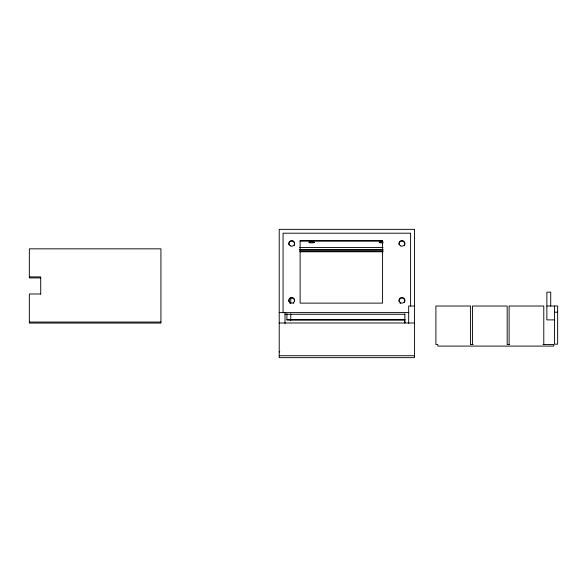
<?xml version="1.0" encoding="UTF-8"?>
<svg xmlns="http://www.w3.org/2000/svg" width="587" height="587" viewBox="0 0 587 587"><rect width="100%" height="100%" fill="white"/><g stroke="black" fill="none" stroke-linecap="round" stroke-linejoin="round"><path stroke-width="0.88" d="M404.832 322.769L404.847 313.884M300.118 241.184L382.57 241.184M299.649 247.531L383.017 247.531M299.737 249.431L383.04 249.431M299.737 249.901L383.04 249.901M299.913 250.972L383.084 250.972M299.913 251.772L383.084 251.772M29.35 276.903L40.716 276.903L40.716 294.087M40.716 277.908L29.35 277.908L29.35 248.829L160.926 248.829L160.926 323.063L29.35 323.063L29.35 293.984L40.716 293.984M414.451 306.018L408.677 306.018L408.677 323.305M546.864 306.018L557.65 306.018L557.65 344.165L554.568 344.165L554.568 306.018M554.568 312.203L557.65 312.203M279.214 312.607L408.677 312.607M284.996 314.28L404.861 314.28M286.918 319.629L405.008 319.629M554.568 319.886L546.864 319.886L546.864 292.15L550.716 292.15L550.716 306.018M405.008 320.098L286.918 320.098L286.918 313.715M29.35 322.058L160.926 322.058M279.214 322.982L414.451 322.982M470.429 344.547L473.144 344.547M509.384 344.547L507.175 344.547L507.175 306.018L472.498 306.018L472.498 344.547M542.96 344.547L553.798 344.547L553.798 346.088L437.821 346.088L437.821 344.547L435.899 344.547L435.899 306.018L470.576 306.018L470.576 344.547M279.214 351.87L279.772 351.87M279.214 355.722L414.451 355.722M543.782 344.547L543.782 306.018L509.105 306.018L509.105 344.547M410.599 306.018L410.599 233.2L283.066 233.2L283.066 312.607M404.817 321.522L404.817 323.041M290.77 297.462L290.77 302.936M290.77 313.766L290.77 320.253M284.996 312.607L284.996 323.488M383.142 242.827A2.891 0.499 0 0 1 379.136 242.438L379.121 242.314A2.891 0.499 0 0 1 383.047 241.903M399.138 301.681A2.891 2.847 0 0 1 402.308 298.123A2.891 2.847 0 0 1 404.436 302.364M400.488 303.406A2.891 2.847 0 0 1 399.886 302.958M399.138 244.764A2.891 2.847 0 0 1 402.308 241.206A2.891 2.847 0 0 1 404.436 245.454M288.936 244.742A2.891 2.847 0 0 1 292.143 241.213A2.891 2.847 0 0 1 294.226 245.476M288.943 301.681A2.891 2.847 0 0 1 291.739 298.101A2.891 2.847 0 0 1 294.527 301.681M293.779 302.958A2.891 2.847 0 0 1 293.184 303.406M290.294 303.406A2.891 2.847 0 0 1 289.692 302.958M414.451 229.356L279.214 229.356L279.214 357.644L414.451 357.644L414.451 229.356M382.57 240.516L300.118 240.516L300.118 303.119L382.57 303.119L382.57 240.516M314.551 242.409L314.522 242.277A2.891 0.499 0 0 0 311.55 241.866A2.891 0.499 0 0 0 308.799 242.321L308.828 242.453A2.891 0.499 0 0 0 311.8 242.871A2.891 0.499 0 0 0 314.551 242.409M290.272 245.814A2.891 2.847 0 0 0 294.623 243.385A2.891 2.847 0 0 0 290.316 240.883A2.891 2.847 0 0 0 290.272 245.814M290.294 302.738A2.891 2.847 0 0 0 294.623 300.273A2.891 2.847 0 0 0 290.294 297.807A2.891 2.847 0 0 0 290.294 302.738M400.488 302.738A2.891 2.847 0 0 0 404.817 300.273A2.891 2.847 0 0 0 400.488 297.807A2.891 2.847 0 0 0 400.488 302.738M400.488 245.821A2.891 2.847 0 0 0 404.817 243.356A2.891 2.847 0 0 0 400.488 240.897A2.891 2.847 0 0 0 400.488 245.821"/></g></svg>
